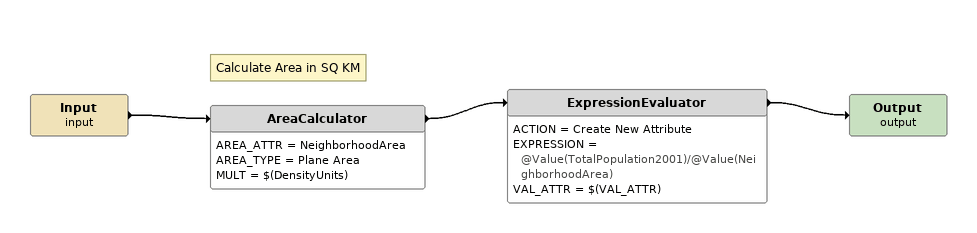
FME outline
Input (input)
    -> AreaCalculator
Note: Calculate Area in SQ KM
AreaCalculator
    AREA_ATTR = NeighborhoodArea
    AREA_TYPE = Plane Area
    MULT = $(DensityUnits)
    -> ExpressionEvaluator
ExpressionEvaluator
    ACTION = Create New Attribute
    EXPRESSION = @Value(TotalPopulation2001)/@Value(NeighborhoodArea)
    VAL_ATTR = $(VAL_ATTR)
    -> Output (output)
Output (output)
